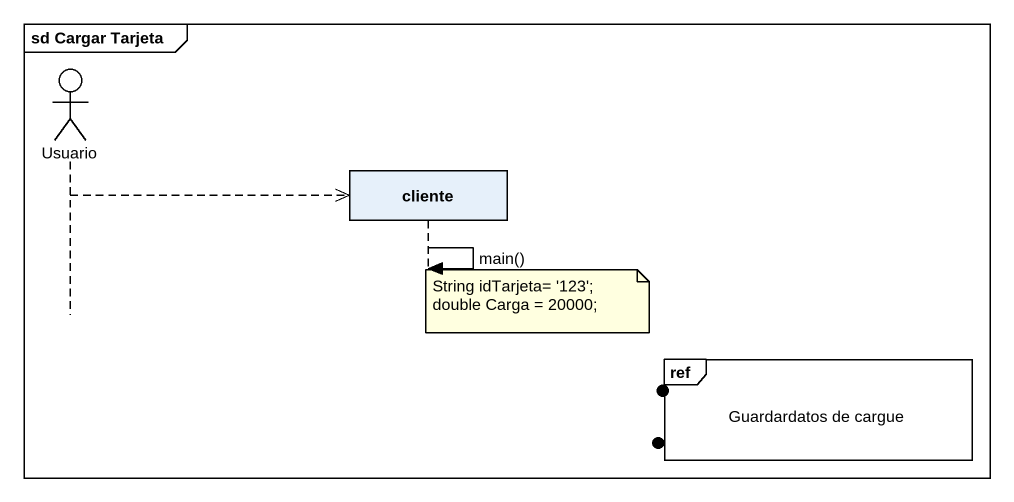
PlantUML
@startuml
mainframe sd Cargar Tarjeta
hide footbox
actor Usuario
participant cliente

Usuario -->> cliente **
cliente -> cliente : main()
note over cliente
  String idTarjeta= '123';
  double Carga = 20000;
end note
ref over cliente : Guardardatos de cargue
@enduml
